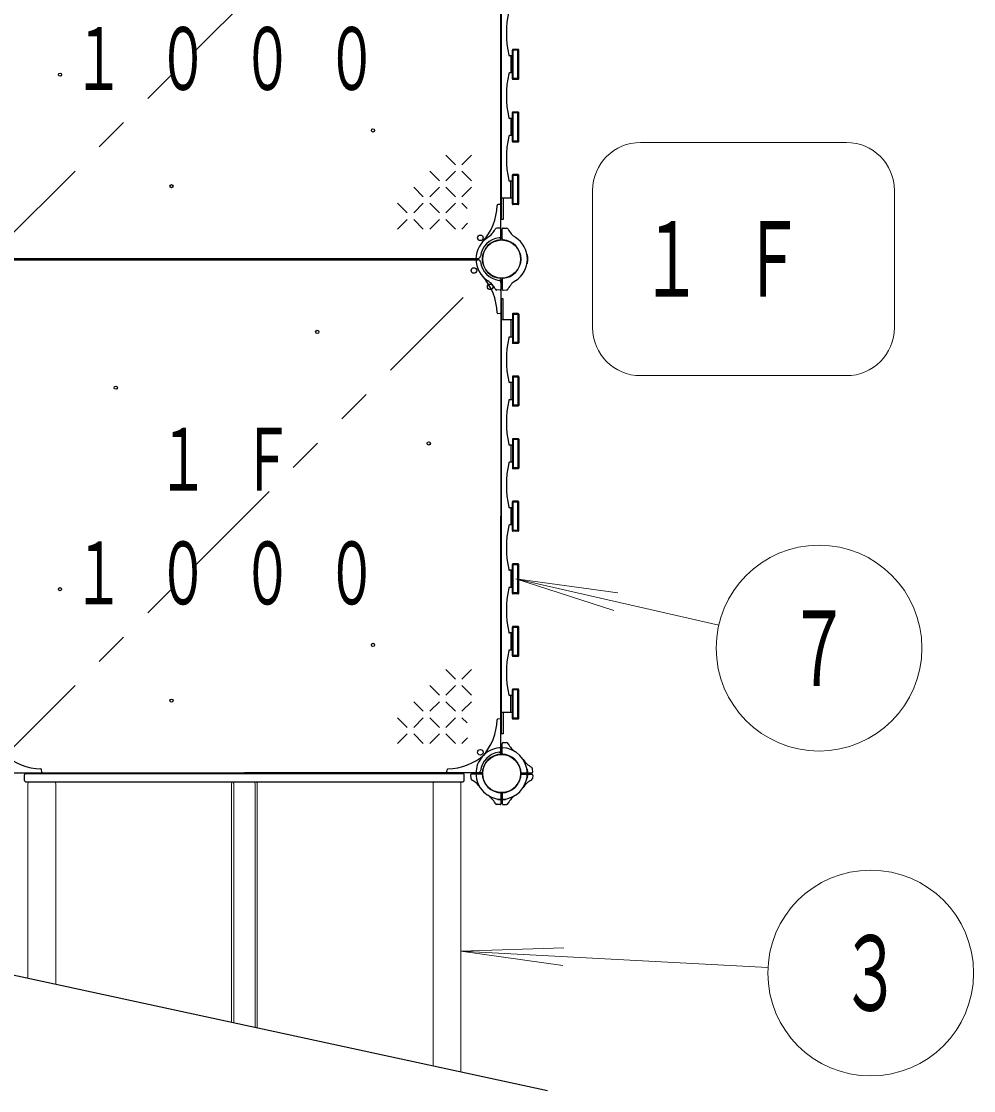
# Model space of a CAD drawing. Units: millimetres on the paper. Extents: x -385 to 0, y -594 to 267.
# Drawn here: x -96.55 to -68.79, y 23.66 to 54.83 of the extents above; entities that cross this region are included whole.
import ezdxf
from ezdxf.enums import TextEntityAlignment as Align

# ---------------------------------------------------------------- set-up
doc = ezdxf.new("R2010")
doc.units = ezdxf.units.MM
doc.linetypes.add('USER3', pattern=[8, 3, -1, 1, -1, 1, -1])
doc.layers.add('LY_1', color=7, linetype='Continuous', lineweight=13)
doc.styles.add('ＭＳ ゴシック', font='')
doc.styles.get('ＭＳ ゴシック').set_extended_font_data('MS Gothic')

msp = doc.modelspace()

# ---------------------------------------------------------------- linework, layer by layer
at = {"layer": 'LY_1', "linetype": 'USER3'}
for p, q in [((-97.106, 48.346), (-82.99, 62.462)), ((-97.106, 33.346), (-82.99, 47.462))]:
    msp.add_line(p, q, dxfattribs=at)
at = {"layer": 'LY_1', "lineweight": 25}
for p, q in [((-82.548, 49.06), (-82.548, 61.748)), ((-82.567, 48.49), (-82.567, 55.404)), ((-82.235, 53.16), (-82.235, 53.998)), ((-82.067, 54.016), (-82.217, 54.016)), ((-82.209, 53.168), (-82.209, 53.99)), ((-82.074, 53.99), (-82.209, 53.99)), ((-82.074, 53.168), (-82.074, 53.99)), ((-82.048, 53.16), (-82.048, 53.998)), ((-82.235, 53.829), (-82.318, 53.829)), ((-82.275, 53.829), (-82.275, 53.329)), ((-82.235, 53.329), (-82.318, 53.329)), ((-82.067, 53.141), (-82.217, 53.141)), ((-82.074, 53.168), (-82.209, 53.168)), ((-82.235, 51.335), (-82.235, 52.173)), ((-82.067, 52.191), (-82.217, 52.191)), ((-82.209, 51.343), (-82.209, 52.165)), ((-82.074, 52.165), (-82.209, 52.165)), ((-82.074, 51.343), (-82.074, 52.165)), ((-82.048, 51.335), (-82.048, 52.173)), ((-82.235, 52.004), (-82.318, 52.004)), ((-82.275, 52.004), (-82.275, 51.504)), ((-82.235, 51.504), (-82.318, 51.504)), ((-82.067, 51.316), (-82.217, 51.316)), ((-82.074, 51.343), (-82.209, 51.343)), ((-82.235, 49.51), (-82.235, 50.348)), ((-82.067, 50.366), (-82.217, 50.366)), ((-82.209, 49.518), (-82.209, 50.34)), ((-82.074, 50.34), (-82.209, 50.34)), ((-82.074, 49.518), (-82.074, 50.34)), ((-82.048, 49.51), (-82.048, 50.348)), ((-82.235, 50.179), (-82.318, 50.179)), ((-82.275, 49.679), (-82.275, 50.179)), ((-82.235, 49.679), (-82.548, 49.679)), ((-82.508, 49.679), (-82.508, 49.06)), ((-82.593, 49.497), (-82.658, 49.493)), ((-82.067, 49.491), (-82.217, 49.491)), ((-82.074, 49.518), (-82.209, 49.518)), ((-82.508, 49.06), (-82.548, 49.06)), ((-82.593, 48.809), (-82.683, 48.806)), ((-82.529, 48.49), (-82.529, 48.784)), ((-82.503, 48.809), (-82.405, 48.806)), ((-81.808, 48.029), (-81.806, 48.029)), ((-96.962, 47.923), (-90.048, 47.923)), ((-96.962, 47.885), (-90.048, 47.885)), ((-90.048, 47.923), (-83.231, 47.923)), ((-90.048, 47.885), (-83.231, 47.885)), ((-81.808, 47.779), (-81.806, 47.779)), ((-82.567, 47.318), (-82.567, 40.404)), ((-82.529, 47.318), (-82.529, 47.023)), ((-82.593, 46.998), (-82.683, 47.002)), ((-82.503, 46.998), (-82.405, 47.002)), ((-82.548, 34.06), (-82.548, 46.748)), ((-82.508, 46.748), (-82.548, 46.748)), ((-82.508, 46.129), (-82.508, 46.748)), ((-82.593, 46.311), (-82.658, 46.314)), ((-82.235, 46.298), (-82.235, 45.46)), ((-82.067, 46.316), (-82.217, 46.316)), ((-82.074, 46.29), (-82.209, 46.29)), ((-82.209, 46.29), (-82.209, 45.468)), ((-82.074, 46.29), (-82.074, 45.468)), ((-82.048, 46.298), (-82.048, 45.46)), ((-82.235, 46.129), (-82.548, 46.129)), ((-82.275, 46.129), (-82.275, 45.629)), ((-82.235, 45.629), (-82.318, 45.629)), ((-82.067, 45.441), (-82.217, 45.441)), ((-82.074, 45.468), (-82.209, 45.468)), ((-82.235, 44.304), (-82.318, 44.304)), ((-82.275, 44.304), (-82.275, 43.804)), ((-82.235, 44.473), (-82.235, 43.635)), ((-82.067, 44.491), (-82.217, 44.491)), ((-82.074, 44.465), (-82.209, 44.465)), ((-82.209, 44.465), (-82.209, 43.643)), ((-82.074, 44.465), (-82.074, 43.643)), ((-82.048, 44.473), (-82.048, 43.635)), ((-82.235, 43.804), (-82.318, 43.804)), ((-82.067, 43.616), (-82.217, 43.616)), ((-82.074, 43.643), (-82.209, 43.643)), ((-82.235, 42.479), (-82.318, 42.479)), ((-82.275, 42.479), (-82.275, 41.979)), ((-82.235, 42.648), (-82.235, 41.81)), ((-82.067, 42.666), (-82.217, 42.666)), ((-82.074, 42.64), (-82.209, 42.64)), ((-82.209, 42.64), (-82.209, 41.818)), ((-82.074, 42.64), (-82.074, 41.818)), ((-82.048, 42.648), (-82.048, 41.81)), ((-82.235, 41.979), (-82.318, 41.979)), ((-82.067, 41.791), (-82.217, 41.791)), ((-82.074, 41.818), (-82.209, 41.818)), ((-82.067, 40.841), (-82.217, 40.841)), ((-82.235, 40.654), (-82.318, 40.654)), ((-82.275, 40.654), (-82.275, 40.154)), ((-82.235, 39.985), (-82.235, 40.823)), ((-82.209, 39.993), (-82.209, 40.815)), ((-82.074, 40.815), (-82.209, 40.815)), ((-82.074, 39.993), (-82.074, 40.815)), ((-82.048, 39.985), (-82.048, 40.823)), ((-82.567, 33.49), (-82.567, 40.404)), ((-82.235, 40.154), (-82.318, 40.154)), ((-82.067, 39.966), (-82.217, 39.966)), ((-82.074, 39.993), (-82.209, 39.993)), ((-82.235, 38.16), (-82.235, 38.998)), ((-82.067, 39.016), (-82.217, 39.016)), ((-82.209, 38.168), (-82.209, 38.99)), ((-82.074, 38.99), (-82.209, 38.99)), ((-82.074, 38.168), (-82.074, 38.99)), ((-82.048, 38.16), (-82.048, 38.998)), ((-82.235, 38.829), (-82.318, 38.829)), ((-82.275, 38.829), (-82.275, 38.329)), ((-82.235, 38.329), (-82.318, 38.329)), ((-82.067, 38.141), (-82.217, 38.141)), ((-82.074, 38.168), (-82.209, 38.168)), ((-82.235, 36.335), (-82.235, 37.173)), ((-82.067, 37.191), (-82.217, 37.191)), ((-82.209, 36.343), (-82.209, 37.165)), ((-82.074, 37.165), (-82.209, 37.165)), ((-82.074, 36.343), (-82.074, 37.165)), ((-82.048, 36.335), (-82.048, 37.173)), ((-82.235, 37.004), (-82.318, 37.004)), ((-82.275, 37.004), (-82.275, 36.504)), ((-82.235, 36.504), (-82.318, 36.504)), ((-82.067, 36.316), (-82.217, 36.316)), ((-82.074, 36.343), (-82.209, 36.343)), ((-82.235, 34.51), (-82.235, 35.348)), ((-82.067, 35.366), (-82.217, 35.366)), ((-82.209, 34.518), (-82.209, 35.34)), ((-82.074, 35.34), (-82.209, 35.34)), ((-82.074, 34.518), (-82.074, 35.34)), ((-82.048, 34.51), (-82.048, 35.348)), ((-82.235, 35.179), (-82.318, 35.179)), ((-82.275, 34.679), (-82.275, 35.179)), ((-82.235, 34.679), (-82.548, 34.679)), ((-82.508, 34.679), (-82.508, 34.06)), ((-82.593, 34.497), (-82.658, 34.493)), ((-82.067, 34.491), (-82.217, 34.491)), ((-82.074, 34.518), (-82.209, 34.518)), ((-82.508, 34.06), (-82.548, 34.06)), ((-82.529, 33.49), (-82.529, 33.784)), ((-82.503, 33.809), (-82.412, 33.806)), ((-96.962, 32.923), (-90.048, 32.923)), ((-96.454, 32.704), (-96.454, 32.866)), ((-96.417, 32.904), (-83.679, 32.904)), ((-95.955, 32.949), (-95.958, 33.014)), ((-83.134, 32.923), (-90.048, 32.923)), ((-84.141, 32.949), (-84.138, 33.014)), ((-83.642, 32.704), (-83.642, 32.866)), ((-83.453, 32.859), (-83.45, 32.768)), ((-83.134, 32.885), (-83.428, 32.885)), ((-81.962, 32.923), (-81.668, 32.923)), ((-81.962, 32.885), (-81.668, 32.885)), ((-81.808, 33.029), (-81.806, 33.029)), ((-81.808, 32.779), (-81.806, 32.779)), ((-81.643, 32.948), (-81.646, 33.039)), ((-81.643, 32.859), (-81.646, 32.761)), ((-96.417, 32.666), (-83.679, 32.666)), ((-82.673, 32.164), (-82.673, 32.162)), ((-82.567, 32.318), (-82.567, 32.023)), ((-82.529, 32.318), (-82.529, 32.023)), ((-82.423, 32.164), (-82.423, 32.162)), ((-82.593, 31.998), (-82.683, 32.002)), ((-82.503, 31.998), (-82.405, 32.002)), ((-98.085, 27.316), (-81.207, 23.659))]:
    msp.add_line(p, q, dxfattribs=at)
at = {"layer": 'LY_1'}
for p, q in [((-72.497, 51.304), (-78.497, 51.304)), ((-84.174, 50.936), (-83.893, 50.655)), ((-83.424, 50.936), (-83.706, 50.655)), ((-84.643, 50.468), (-84.362, 50.186)), ((-83.893, 50.468), (-84.174, 50.186)), ((-83.706, 50.468), (-83.424, 50.186)), ((-85.112, 49.999), (-84.831, 49.718)), ((-84.362, 49.999), (-84.643, 49.718)), ((-84.174, 49.999), (-83.893, 49.718)), ((-83.424, 49.999), (-83.706, 49.718)), ((-79.897, 49.904), (-79.897, 45.904)), ((-71.097, 45.904), (-71.097, 49.904)), ((-85.581, 49.53), (-85.299, 49.249)), ((-84.831, 49.53), (-85.112, 49.249)), ((-84.643, 49.53), (-84.362, 49.249)), ((-83.893, 49.53), (-84.174, 49.249)), ((-83.706, 49.53), (-83.556, 49.38)), ((-85.299, 49.061), (-85.581, 48.78)), ((-85.112, 49.061), (-84.831, 48.78)), ((-84.362, 49.061), (-84.643, 48.78)), ((-84.174, 49.061), (-83.893, 48.78)), ((-83.539, 48.947), (-83.706, 48.78)), ((-78.497, 44.504), (-72.497, 44.504)), ((-82.133, 38.579), (-79.277, 37.659)), ((-82.133, 38.579), (-79.161, 38.168)), ((-76.218, 37.228), (-82.133, 38.579)), ((-84.174, 35.936), (-83.893, 35.655)), ((-83.424, 35.936), (-83.706, 35.655)), ((-84.643, 35.468), (-84.362, 35.186)), ((-83.893, 35.468), (-84.174, 35.186)), ((-83.706, 35.468), (-83.424, 35.186)), ((-85.112, 34.999), (-84.831, 34.718)), ((-84.362, 34.999), (-84.643, 34.718)), ((-84.174, 34.999), (-83.893, 34.718)), ((-83.424, 34.999), (-83.706, 34.718)), ((-85.581, 34.53), (-85.299, 34.249)), ((-84.831, 34.53), (-85.112, 34.249)), ((-84.643, 34.53), (-84.362, 34.249)), ((-83.893, 34.53), (-84.174, 34.249)), ((-83.706, 34.53), (-83.556, 34.38)), ((-85.299, 34.061), (-85.581, 33.78)), ((-85.112, 34.061), (-84.831, 33.78)), ((-84.362, 34.061), (-84.643, 33.78)), ((-84.174, 34.061), (-83.893, 33.78)), ((-83.539, 33.947), (-83.706, 33.78)), ((-96.36, 26.942), (-96.36, 32.604)), ((-95.548, 26.766), (-95.548, 32.604)), ((-90.423, 25.655), (-90.423, 32.604)), ((-90.36, 25.642), (-90.36, 32.604)), ((-89.735, 25.507), (-89.735, 32.604)), ((-89.673, 25.493), (-89.673, 32.604)), ((-84.548, 24.383), (-84.548, 32.604)), ((-83.735, 24.207), (-83.735, 32.604)), ((-83.735, 27.723), (-80.737, 27.825)), ((-83.735, 27.723), (-80.765, 27.303)), ((-74.784, 27.246), (-83.735, 27.723))]:
    msp.add_line(p, q, dxfattribs=at)
at = {"layer": 'LY_1', "lineweight": 25}
for centre, radius in [((-95.423, 53.279), 0.0469), ((-86.298, 51.654), 0.0469), ((-92.173, 50.029), 0.0469), ((-83.167, 48.523), 0.0813), ((-82.548, 47.904), 0.557), ((-83.356, 47.569), 0.0813), ((-82.883, 47.095), 0.0813), ((-87.923, 45.779), 0.0469), ((-93.798, 44.154), 0.0469), ((-84.673, 42.529), 0.0469), ((-95.423, 38.279), 0.0469), ((-86.298, 36.654), 0.0469), ((-92.173, 35.029), 0.0469), ((-83.167, 33.523), 0.0813), ((-82.548, 32.904), 0.557)]:
    msp.add_circle(centre, radius, dxfattribs=at)
at = {"layer": 'LY_1'}
for centre in [(-73.294, 36.56), (-71.788, 27.087)]:
    msp.add_circle(centre, 3, dxfattribs=at)
at = {"layer": 'LY_1', "lineweight": 25}
for centre, radius, start, end in [((-79.238, 54.491), 3.17, 168.3051, 191.6949), ((-82.217, 53.998), 0.0187, 90, 180), ((-82.067, 53.998), 0.0187, 0, 90), ((-82.318, 53.854), 0.025, 191.6949, 270), ((-79.238, 52.666), 3.17, 168.3051, 191.6949), ((-82.318, 53.304), 0.025, 90, 168.3051), ((-82.217, 53.16), 0.0187, 180, 270), ((-82.067, 53.16), 0.0187, 270, 0), ((-82.217, 52.173), 0.0187, 90, 180), ((-82.067, 52.173), 0.0187, 0, 90), ((-82.318, 52.029), 0.025, 191.6949, 270), ((-79.238, 50.841), 3.17, 168.3051, 191.6949), ((-82.318, 51.479), 0.025, 90, 168.3051), ((-82.217, 51.335), 0.0187, 180, 270), ((-82.067, 51.335), 0.0187, 270, 0), ((-82.318, 50.204), 0.025, 191.6949, 270), ((-82.217, 50.348), 0.0187, 90, 180), ((-82.067, 50.348), 0.0187, 0, 90), ((-84.307, 49.5), 1.625, 317.7828, 358.9158), ((-82.657, 49.468), 0.025, 93, 178.9159), ((-82.592, 49.472), 0.025, 0, 93), ((-82.217, 49.51), 0.0187, 180, 270), ((-82.067, 49.51), 0.0187, 270, 0), ((-83.291, 49.061), 0.625, 302.7272, 332.5412), ((-82.681, 48.744), 0.0625, 92, 152.5412), ((-82.592, 48.784), 0.025, 0, 92), ((-82.504, 48.784), 0.025, 88, 180), ((-82.415, 48.744), 0.0625, 27.4588, 88), ((-81.805, 49.061), 0.625, 207.4588, 237.2728), ((-82.548, 47.904), 0.75, 122.7272, 180), ((-82.548, 47.904), 0.625, 96.7872, 173.2128), ((-82.548, 47.904), 0.562, 94.2707, 180), ((-82.629, 48.586), 0.0625, 276.7872, 0), ((-82.592, 48.49), 0.025, 274.2707, 0), ((-82.504, 48.49), 0.025, 180, 265.7293), ((-82.548, 47.904), 0.562, 0, 85.7293), ((-82.548, 47.904), 0.75, 0, 57.2728), ((-81.806, 48.016), 0.0125, 8.6269, 90), ((-82.548, 47.904), 0.762, 0, 8.6269), ((-82.548, 47.904), 0.75, 180, 237.2728), ((-83.231, 47.985), 0.0625, 270, 353.2128), ((-83.231, 47.823), 0.0625, 6.7872, 90), ((-82.548, 47.904), 0.625, 186.7872, 263.2128), ((-82.548, 47.904), 0.562, 180, 265.7293), ((-82.548, 47.904), 0.562, 274.2707, 0), ((-82.548, 47.904), 0.75, 302.7272, 0), ((-81.806, 47.791), 0.0125, 270, 351.3731), ((-82.548, 47.904), 0.762, 351.3731, 0), ((-84.307, 46.308), 1.625, 1.0841, 42.2172), ((-83.291, 46.747), 0.625, 27.4588, 57.2728), ((-82.629, 47.221), 0.0625, 0, 83.2128), ((-82.592, 47.318), 0.025, 0, 85.7293), ((-82.504, 47.318), 0.025, 94.2707, 180), ((-81.805, 46.747), 0.625, 122.7272, 152.5412), ((-82.681, 47.064), 0.0625, 207.4588, 268), ((-82.592, 47.023), 0.025, 268, 0), ((-82.504, 47.023), 0.025, 180, 272), ((-82.415, 47.064), 0.0625, 272, 332.5412), ((-82.657, 46.339), 0.025, 181.0841, 267), ((-82.592, 46.336), 0.025, 267, 0), ((-82.217, 46.298), 0.0187, 90, 180), ((-82.067, 46.298), 0.0187, 0, 90), ((-79.238, 44.966), 3.17, 168.3051, 191.6949), ((-82.318, 45.604), 0.025, 90, 168.3051), ((-82.217, 45.46), 0.0187, 180, 270), ((-82.067, 45.46), 0.0187, 270, 0), ((-82.318, 44.329), 0.025, 191.6949, 270), ((-82.217, 44.473), 0.0187, 90, 180), ((-82.067, 44.473), 0.0187, 0, 90), ((-79.238, 43.141), 3.17, 168.3051, 191.6949), ((-82.318, 43.779), 0.025, 90, 168.3051), ((-82.217, 43.635), 0.0187, 180, 270), ((-82.067, 43.635), 0.0187, 270, 0), ((-82.318, 42.504), 0.025, 191.6949, 270), ((-82.217, 42.648), 0.0187, 90, 180), ((-82.067, 42.648), 0.0187, 0, 90), ((-79.238, 41.316), 3.17, 168.3051, 191.6949), ((-82.318, 41.954), 0.025, 90, 168.3051), ((-82.217, 41.81), 0.0187, 180, 270), ((-82.067, 41.81), 0.0187, 270, 0), ((-82.217, 40.823), 0.0187, 90, 180), ((-82.067, 40.823), 0.0187, 0, 90), ((-82.318, 40.679), 0.025, 191.6949, 270), ((-79.238, 39.491), 3.17, 168.3051, 191.6949), ((-82.318, 40.129), 0.025, 90, 168.3051), ((-82.217, 39.985), 0.0187, 180, 270), ((-82.067, 39.985), 0.0187, 270, 0), ((-82.217, 38.998), 0.0187, 90, 180), ((-82.067, 38.998), 0.0187, 0, 90), ((-82.318, 38.854), 0.025, 191.6949, 270), ((-79.238, 37.666), 3.17, 168.3051, 191.6949), ((-82.318, 38.304), 0.025, 90, 168.3051), ((-82.217, 38.16), 0.0187, 180, 270), ((-82.067, 38.16), 0.0187, 270, 0), ((-82.217, 37.173), 0.0187, 90, 180), ((-82.067, 37.173), 0.0187, 0, 90), ((-82.318, 37.029), 0.025, 191.6949, 270), ((-79.238, 35.841), 3.17, 168.3051, 191.6949), ((-82.318, 36.479), 0.025, 90, 168.3051), ((-82.217, 36.335), 0.0187, 180, 270), ((-82.067, 36.335), 0.0187, 270, 0), ((-82.217, 35.348), 0.0187, 90, 180), ((-82.067, 35.348), 0.0187, 0, 90), ((-82.318, 35.204), 0.025, 191.6949, 270), ((-84.307, 34.5), 1.625, 317.7828, 358.9158), ((-82.657, 34.468), 0.025, 93, 178.9159), ((-82.592, 34.472), 0.025, 0, 93), ((-82.217, 34.51), 0.0187, 180, 270), ((-82.067, 34.51), 0.0187, 270, 0), ((-82.504, 33.784), 0.025, 88, 180), ((-82.415, 33.744), 0.0625, 27.4588, 88), ((-81.805, 34.061), 0.625, 207.4588, 237.2728), ((-95.952, 34.663), 1.625, 227.7828, 268.9158), ((-84.144, 34.663), 1.625, 271.0842, 312.2172), ((-82.548, 32.904), 0.75, 137.7828, 180), ((-82.548, 32.904), 0.625, 96.7872, 173.2128), ((-82.548, 32.904), 0.562, 90, 180), ((-82.548, 32.904), 0.75, 90, 132.2172), ((-82.629, 33.586), 0.0625, 276.7872, 0), ((-82.592, 33.49), 0.025, 274.2707, 0), ((-82.548, 32.904), 0.75, 0, 90), ((-82.548, 32.904), 0.562, 0, 90), ((-82.504, 33.49), 0.025, 180, 265.7293), ((-81.391, 33.647), 0.625, 212.7272, 242.5412), ((-81.708, 33.037), 0.0625, 2, 62.5412), ((-96.417, 32.866), 0.0375, 90, 180), ((-95.983, 33.013), 0.025, 3, 88.9159), ((-95.98, 32.948), 0.025, 270, 3), ((-84.116, 32.948), 0.025, 177, 270), ((-84.113, 33.013), 0.025, 91.0841, 177), ((-83.679, 32.866), 0.0375, 0, 90), ((-83.428, 32.86), 0.025, 90, 182), ((-83.388, 32.77), 0.0625, 182, 242.5412), ((-82.548, 32.904), 0.75, 180, 270), ((-83.231, 32.985), 0.0625, 270, 353.2128), ((-83.134, 32.948), 0.025, 270, 355.7293), ((-83.134, 32.86), 0.025, 4.2707, 90), ((-82.548, 32.904), 0.562, 180, 270), ((-82.548, 32.904), 0.75, 270, 0), ((-82.548, 32.904), 0.562, 270, 0), ((-81.962, 32.948), 0.025, 184.2707, 270), ((-81.962, 32.86), 0.025, 90, 175.7293), ((-81.806, 33.016), 0.0125, 8.6269, 90), ((-81.806, 32.791), 0.0125, 270, 351.3731), ((-82.548, 32.904), 0.762, 0, 8.6269), ((-82.548, 32.904), 0.762, 351.3731, 0), ((-81.708, 32.77), 0.0625, 297.4588, 358), ((-81.668, 32.948), 0.025, 270, 2), ((-81.668, 32.86), 0.025, 358, 90), ((-96.417, 32.704), 0.0375, 180, 270), ((-83.679, 32.704), 0.0375, 270, 0), ((-83.705, 32.16), 0.625, 32.7272, 62.5412), ((-81.391, 32.16), 0.625, 117.4588, 147.2728), ((-83.291, 31.747), 0.625, 27.4588, 57.2728), ((-82.66, 32.162), 0.0125, 180, 261.3731), ((-82.548, 32.904), 0.762, 261.3731, 270), ((-82.592, 32.318), 0.025, 0, 85.7293), ((-82.548, 32.904), 0.762, 270, 278.6269), ((-82.504, 32.318), 0.025, 94.2707, 180), ((-82.435, 32.162), 0.0125, 278.6269, 0), ((-81.805, 31.747), 0.625, 122.7272, 152.5412), ((-82.681, 32.064), 0.0625, 207.4588, 268), ((-82.592, 32.023), 0.025, 268, 0), ((-82.504, 32.023), 0.025, 180, 272), ((-82.415, 32.064), 0.0625, 272, 332.5412)]:
    msp.add_arc(centre, radius, start, end, dxfattribs=at)
at = {"layer": 'LY_1'}
for centre, radius, start, end in [((-78.497, 49.904), 1.4, 90, 180), ((-72.497, 49.904), 1.4, 0, 90), ((-78.497, 45.904), 1.4, 180, 270), ((-72.497, 45.904), 1.4, 270, 0), ((-96.298, 32.604), 0.0625, 90, 180), ((-95.61, 32.604), 0.0625, 0, 90), ((-90.36, 32.604), 0.0625, 90, 180), ((-90.298, 32.604), 0.0625, 90, 180), ((-89.798, 32.604), 0.0625, 0, 90), ((-89.735, 32.604), 0.0625, 0, 90), ((-84.485, 32.604), 0.0625, 90, 180), ((-83.798, 32.604), 0.0625, 0, 90)]:
    msp.add_arc(centre, radius, start, end, dxfattribs=at)

# ---------------------------------------------------------------- texts
at = {"layer": 'LY_1', "style": 'ＭＳ ゴシック', "width": 0.6}
for s, p in [('７', (-73.294, 36.56)), ('３', (-71.788, 27.087))]:
    msp.add_text(s, height=2.199, dxfattribs=at).set_placement(p, align=Align.MIDDLE_CENTER)
at = {"layer": 'LY_1', "attachment_point": 4, "style": 'ＭＳ ゴシック'}
for s, insert, char_height in [('\\T1.64;\\W0.6;１０００', (-95.048, 53.737), 1.833), ('\\T1.64;\\W0.6;１Ｆ', (-78.497, 47.904), 2.199), ('\\T1.64;\\W0.6;\u3000１Ｆ', (-95.048, 42.07), 1.833), ('\\T1.64;\\W0.6;１０００', (-95.048, 38.737), 1.833)]:
    msp.add_mtext(s, dxfattribs=dict(at, insert=insert, char_height=char_height))

doc.saveas('drawing.dxf')
